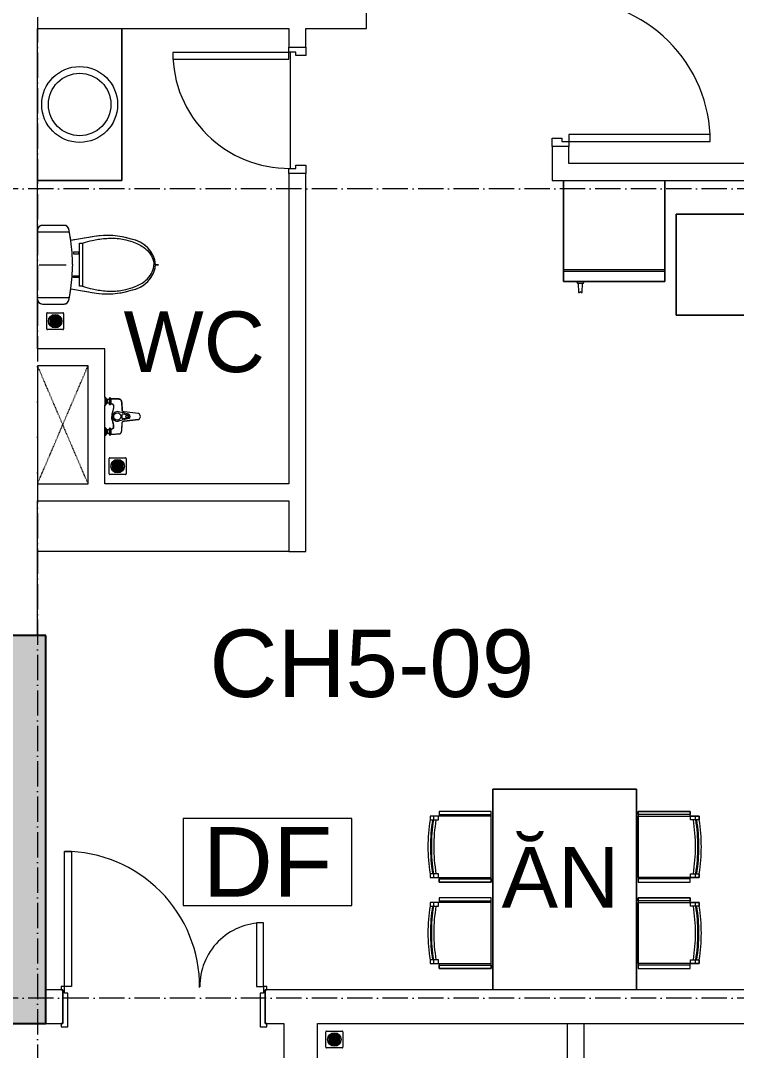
# Model space of a CAD drawing. Header units: millimetres. Extents: x -20144 to 122974, y -38328 to 48263.
# Drawn here: x 32300 to 36544, y 32640 to 38747 of the extents above; entities that cross this region are included whole.
import ezdxf
from ezdxf.enums import TextEntityAlignment as Align

# ---------------------------------------------------------------- set-up
doc = ezdxf.new("R2010")
doc.units = ezdxf.units.MM
doc.linetypes.add('Dash', pattern=[6.35, 3.175, -3.175])
doc.linetypes.add('Grid Line', pattern=[4.2, 3, -0.6, 0, -0.6])
for name, color, linetype, lineweight in [('A-DETL-GENF', 31, 'Continuous', 5), ('A-DETL-GENF-HDLN', 161, 'Dash', 5), ('CHU', 181, 'Continuous', 5), ('CUA', 31, 'Continuous', 9), ('NET-CAT', 3, 'Continuous', 15), ('NET-THAY', 2, 'Continuous', 9), ('THIET BI', 44, 'Continuous', 5), ('THIET-BI', 44, 'Continuous', 5), ('TRUC', 225, 'Continuous', 5), ('X-COT HAM$0$LC.HA', 8, 'Continuous', 9), ('Y-GHI CHU PCCC$0$Z-CT1-GHI CHU TT$0$KI-HIEU', 6, 'Continuous', 13)]:
    doc.layers.add(name, color=color, linetype=linetype, lineweight=lineweight)
doc.styles.add('Arial_4', font='arial_0.ttf', dxfattribs={"height": 360})
doc.styles.add('Arial_5', font='arial_0.ttf', dxfattribs={"height": 400})
doc.styles.add('Y-GHI CHU PCCC$0$Arial', font='arial_0.ttf')

# ---------------------------------------------------------------- blocks, each defined once
blk = doc.blocks.new('ALC1807-ASCENT PLAZA-KET CAU_rvt-1-MẶT BẰNG TẦNG 5 ĐẾN TẦNG 22')
at = {"layer": 'X-COT HAM$0$LC.HA'}
h = blk.add_hatch(color=256, dxfattribs=at)
h.dxf.hatch_style = 1
h.paths.add_polyline_path([(32450.7, 35099.9), (32050.7, 35099.9), (32050.7, 32799.9), (32450.7, 32799.9)])
at = {"ltscale": 1000}
blk.add_lwpolyline([(32450.7, 35099.9), (32050.7, 35099.9), (32050.7, 32799.9), (32450.7, 32799.9)], close=True, dxfattribs=at)
blk = doc.blocks.new('CUA PHONG NGU - Type 1-1365695-MẶT BẰNG TẦNG 5 ĐẾN TẦNG 22')
at = {"layer": 'CUA', "lineweight": 5}
for p, q in [((-348.5, -52.3), (-348.5, 47.7)), ((-348.5, 47.7), (-298.5, 47.7)), ((-298.5, 47.7), (-298.5, -11.3)), ((501.5, 47.7), (551.5, 47.7)), ((501.5, -11.3), (501.5, 47.7)), ((551.5, 47.7), (551.5, -52.3)), ((-318.5, -52.3), (-348.5, -52.3)), ((-318.5, -11.3), (-318.5, -52.3)), ((-298.5, -11.3), (-318.5, -11.3)), ((521.5, -11.3), (501.5, -11.3)), ((521.5, -52.3), (521.5, -11.3)), ((551.5, -52.3), (521.5, -52.3))]:
    blk.add_line(p, q, dxfattribs=at)
at = {"layer": 'CUA'}
for p, q in [((-277.5, -52.3), (-317.5, -52.3)), ((-317.5, -52.3), (-317.5, -890.3)), ((-277.5, -890.3), (-277.5, -52.3)), ((-317.5, -890.3), (-277.5, -890.3))]:
    blk.add_line(p, q, dxfattribs=at)
at = {"layer": 'CUA', "lineweight": 5}
blk.add_arc((-317.5, -52.3), 838, 270, 0.5, dxfattribs=at)
blk = doc.blocks.new('CUA WC - Type 1-1365100-MẶT BẰNG TẦNG 5 ĐẾN TẦNG 22')
at = {"layer": 'CUA', "lineweight": 5}
for p, q in [((-273.5, -52.3), (-273.5, 47.7)), ((-273.5, 47.7), (-223.5, 47.7)), ((-223.5, 47.7), (-223.5, -11.3)), ((426.5, 47.7), (476.5, 47.7)), ((426.5, -11.3), (426.5, 47.7)), ((476.5, 47.7), (476.5, -52.3)), ((-243.5, -52.3), (-273.5, -52.3)), ((-243.5, -11.3), (-243.5, -52.3)), ((-223.5, -11.3), (-243.5, -11.3)), ((446.5, -11.3), (426.5, -11.3)), ((446.5, -52.3), (446.5, -11.3)), ((476.5, -52.3), (446.5, -52.3))]:
    blk.add_line(p, q, dxfattribs=at)
at = {"layer": 'CUA'}
for p, q in [((-202.5, -52.3), (-242.5, -52.3)), ((-242.5, -52.3), (-242.5, -740.3)), ((-202.5, -740.3), (-202.5, -52.3)), ((-242.5, -740.3), (-202.5, -740.3))]:
    blk.add_line(p, q, dxfattribs=at)
at = {"layer": 'CUA', "lineweight": 5}
blk.add_arc((-242.5, -52.3), 688, 270, 0.5, dxfattribs=at)
blk = doc.blocks.new('CUA VAO CAN HO - Type 1-1365942-MẶT BẰNG TẦNG 5 ĐẾN TẦNG 22')
at = {"layer": 'CUA'}
for p, q in [((-487.5, 922.3), (-447.5, 922.3)), ((-487.5, 122.3), (-487.5, 922.3)), ((-447.5, 922.3), (-447.5, 122.3)), ((650.5, 499.3), (650.5, 122.3)), ((690.5, 499.3), (650.5, 499.3)), ((690.5, 122.3), (690.5, 499.3)), ((-447.5, 122.3), (-487.5, 122.3)), ((650.5, 122.3), (690.5, 122.3))]:
    blk.add_line(p, q, dxfattribs=at)
at = {"layer": 'CUA', "lineweight": 5}
for p, q in [((-488.5, 122.3), (-508.5, 122.3)), ((-508.5, 122.3), (-508.5, 102.3)), ((-488.5, 81.3), (-488.5, 122.3)), ((711.5, 122.3), (691.5, 122.3)), ((691.5, 122.3), (691.5, 81.3)), ((711.5, 102.3), (711.5, 122.3)), ((-508.5, 102.3), (-498.5, 102.3)), ((-498.5, 102.3), (-498.5, -97.7)), ((-468.5, 81.3), (-488.5, 81.3)), ((-468.5, -117.7), (-468.5, 81.3)), ((691.5, 81.3), (671.5, 81.3)), ((671.5, 81.3), (671.5, -117.7)), ((701.5, -97.7), (701.5, 102.3)), ((701.5, 102.3), (711.5, 102.3)), ((-498.5, -97.7), (-508.5, -97.7)), ((-508.5, -97.7), (-508.5, -117.7)), ((-508.5, -117.7), (-468.5, -117.7)), ((671.5, -117.7), (711.5, -117.7)), ((711.5, -97.7), (701.5, -97.7)), ((711.5, -117.7), (711.5, -97.7))]:
    blk.add_line(p, q, dxfattribs=at)
for centre, radius, start, end in [((-487.5, 122.3), 800, 359.5, 90), ((690.5, 122.3), 377, 90, 180.5)]:
    blk.add_arc(centre, radius, start, end, dxfattribs=at)
blk = doc.blocks.new('X-TU LANH - X-TU LANH-V9-MẶT BẰNG TẦNG 5 ĐẾN TẦNG 22')
at = {"layer": 'THIET BI'}
for p, q in [((-300, 0), (-300, -600)), ((-300, -600), (-300, 0)), ((300, -600), (300, 0)), ((300, 0), (300, -600)), ((300, -530), (-300, -530)), ((300, -540), (-300, -540)), ((-300, -600), (300, -600)), ((300, -600), (-300, -600)), ((-222.5, -600), (-217.5, -610)), ((-217.5, -610), (-182.5, -610)), ((-212.5, -610), (-210.5, -665)), ((-189.5, -665), (-187.5, -610)), ((-182.5, -610), (-177.5, -600)), ((-210.5, -665), (-205.2, -665)), ((-194.8, -665), (-189.5, -665))]:
    blk.add_line(p, q, dxfattribs=at)
blk.add_arc((-200, -667.2), 5.66, 22.40182, 157.59821, dxfattribs=at)
blk = doc.blocks.new('X-BEP - X-BEP-1384038-MẶT BẰNG TẦNG 5 ĐẾN TẦNG 22')
at = {"layer": 'THIET BI'}
for p, q in [((1443.3, 0), (0, 0)), ((0, 0), (0, -600)), ((0, 0), (1443.3, 0)), ((0, -600), (0, 0)), ((696.4, -71.5), (696.4, -521.5)), ((1496.4, -71.5), (696.4, -71.5)), ((796.4, -121.5), (1096.4, -121.5)), ((1396.4, -121.5), (1246.4, -121.5)), ((1496.4, -521.5), (1496.4, -71.5)), ((2151.4, -117.4), (2700.5, -117.4)), ((2151.4, -475.7), (2151.4, -117.4)), ((2700.5, -117.4), (2700.5, -475.7)), ((746.4, -421.5), (746.4, -171.5)), ((1146.4, -171.5), (1146.4, -421.5)), ((1196.4, -171.5), (1196.4, -421.5)), ((1446.4, -421.5), (1446.4, -171.5)), ((2700.5, -162.4), (2151.4, -162.4)), ((2268.2, -266.8), (2268.2, -243.3)), ((2583.7, -266.8), (2583.7, -243.3)), ((2218.6, -287.3), (2202, -270.7)), ((2317.8, -287.3), (2334.4, -270.7)), ((2534, -287.3), (2517.5, -270.7)), ((2633.3, -287.3), (2649.9, -270.7)), ((2198, -336.9), (2174.6, -336.9)), ((2254.1, -332.9), (2231.6, -332.9)), ((2254.1, -341), (2231.6, -341)), ((2282.4, -332.9), (2304.9, -332.9)), ((2282.4, -341), (2304.9, -341)), ((2338.4, -336.9), (2361.8, -336.9)), ((2513.5, -336.9), (2490.1, -336.9)), ((2569.5, -332.9), (2547, -332.9)), ((2569.5, -341), (2547, -341)), ((2597.8, -332.9), (2620.3, -332.9)), ((2597.8, -341), (2620.3, -341)), ((2653.8, -336.9), (2677.3, -336.9)), ((2218.6, -386.6), (2202, -403.1)), ((2268.2, -407.1), (2268.2, -430.5)), ((2317.8, -386.6), (2334.4, -403.1)), ((2534, -386.6), (2517.5, -403.1)), ((2583.7, -407.1), (2583.7, -430.5)), ((2633.3, -386.6), (2649.9, -403.1)), ((1096.4, -471.5), (796.4, -471.5)), ((1246.4, -471.5), (1396.4, -471.5)), ((2700.5, -475.7), (2151.4, -475.7)), ((696.4, -521.5), (1496.4, -521.5)), ((0, -600), (3013.3, -600)), ((3013.3, -600), (0, -600))]:
    blk.add_line(p, q, dxfattribs=at)
for centre, radius in [((1083.9, -311.5), 25), ((1258.9, -311.5), 25), ((2268.2, -336.9), 90), ((2268.2, -336.9), 85.5), ((2268.2, -336.9), 36.9), ((2583.7, -336.9), 90), ((2583.7, -336.9), 85.5), ((2583.7, -336.9), 36.9), ((2268.2, -336.9), 14.7), ((2268.2, -336.9), 8.24), ((2583.7, -336.9), 14.7), ((2583.7, -336.9), 8.24)]:
    blk.add_circle(centre, radius, dxfattribs=at)
for centre, start, end in [((796.4, -171.5), 90, 180), ((1096.4, -171.5), 360, 90), ((1246.4, -171.5), 90, 180), ((1396.4, -171.5), 0, 90), ((796.4, -421.5), 180, 270), ((1096.4, -421.5), 270, 0), ((1246.4, -421.5), 180, 270), ((1396.4, -421.5), 270, 0)]:
    blk.add_arc(centre, 50, start, end, dxfattribs=at)
blk = doc.blocks.new('X-BAN AN 4 GHE - X-BAN AN 4 GHE-V10-MẶT BẰNG TẦNG 5 ĐẾN TẦNG 22')
at = {"layer": 'THIET BI'}
for p, q in [((187, 372.7), (165.2, 372.7)), ((165.2, 372.7), (165.2, 318.5)), ((165.2, 372.7), (165.2, 10)), ((187, 372.7), (165.2, 372.7)), ((187, 337.9), (187, 372.7)), ((527.9, 372.7), (506.1, 372.7)), ((506.1, 372.7), (506.1, 337.9)), ((527.9, 372.7), (506.1, 372.7)), ((527.9, 318.5), (527.9, 372.7)), ((527.9, 10), (527.9, 372.7)), ((698.6, 372.7), (676.8, 372.7)), ((676.8, 372.7), (676.8, 318.5)), ((676.8, 372.7), (676.8, 10)), ((698.6, 372.7), (676.8, 372.7)), ((698.6, 337.9), (698.6, 372.7)), ((1039.5, 372.7), (1017.7, 372.7)), ((1017.7, 372.7), (1017.7, 337.9)), ((1039.5, 372.7), (1017.7, 372.7)), ((1039.5, 318.5), (1039.5, 372.7)), ((1039.5, 10), (1039.5, 372.7)), ((165.2, 318.5), (136.9, 318.5)), ((136.9, 318.5), (136.9, 10)), ((136.9, 318.5), (155.8, 318.5)), ((136.9, 10), (136.9, 318.5)), ((155.8, 318.5), (155.8, 10)), ((165.2, 350.9), (187, 350.9)), ((165.2, 321.9), (187, 321.9)), ((187, 321.9), (187, 337.9)), ((506.1, 350.9), (527.9, 350.9)), ((506.1, 337.9), (506.1, 321.9)), ((506.1, 321.9), (527.9, 321.9)), ((556.2, 318.5), (527.9, 318.5)), ((537.3, 318.5), (537.3, 10)), ((556.2, 318.5), (537.3, 318.5)), ((556.2, 10), (556.2, 318.5)), ((556.2, 10), (556.2, 318.5)), ((648.5, 318.5), (648.5, 10)), ((676.8, 318.5), (648.5, 318.5)), ((648.5, 318.5), (667.4, 318.5)), ((648.5, 10), (648.5, 318.5)), ((667.4, 318.5), (667.4, 10)), ((676.8, 350.9), (698.6, 350.9)), ((676.8, 321.9), (698.6, 321.9)), ((698.6, 321.9), (698.6, 337.9)), ((1017.7, 350.9), (1039.5, 350.9)), ((1017.7, 337.9), (1017.7, 321.9)), ((1017.7, 321.9), (1039.5, 321.9)), ((1067.8, 318.5), (1039.5, 318.5)), ((1048.9, 318.5), (1048.9, 10)), ((1067.8, 318.5), (1048.9, 318.5)), ((1067.8, 10), (1067.8, 318.5)), ((1067.8, 10), (1067.8, 318.5)), ((1200, 0), (10, 0)), ((10, 0), (1200, 0)), ((136.9, 10), (556.2, 10)), ((155.8, 10), (136.9, 10)), ((165.2, 10), (527.9, 10)), ((537.3, 10), (556.2, 10)), ((648.5, 10), (1067.8, 10)), ((667.4, 10), (648.5, 10)), ((676.8, 10), (1039.5, 10)), ((1048.9, 10), (1067.8, 10)), ((1200, -850), (1200, 0)), ((1200, 0), (1200, -850)), ((10, -850), (1200, -850)), ((1200, -850), (10, -850)), ((556.2, -860), (136.9, -860)), ((136.9, -860), (136.9, -1168.5)), ((155.8, -860), (136.9, -860)), ((136.9, -860), (136.9, -1168.5)), ((155.8, -1168.5), (155.8, -860)), ((165.2, -860), (527.9, -860)), ((165.2, -1222.7), (165.2, -860)), ((527.9, -860), (527.9, -1222.7)), ((537.3, -860), (556.2, -860)), ((537.3, -1168.5), (537.3, -860)), ((556.2, -1168.5), (556.2, -860)), ((556.2, -860), (556.2, -1168.5)), ((1067.8, -860), (648.5, -860)), ((648.5, -860), (648.5, -1168.5)), ((667.4, -860), (648.5, -860)), ((648.5, -860), (648.5, -1168.5)), ((667.4, -1168.5), (667.4, -860)), ((676.8, -860), (1039.5, -860)), ((676.8, -1222.7), (676.8, -860)), ((1039.5, -860), (1039.5, -1222.7)), ((1048.9, -860), (1067.8, -860)), ((1048.9, -1168.5), (1048.9, -860)), ((1067.8, -1168.5), (1067.8, -860)), ((1067.8, -860), (1067.8, -1168.5)), ((136.9, -1168.5), (165.2, -1168.5)), ((136.9, -1168.5), (155.8, -1168.5)), ((165.2, -1168.5), (165.2, -1222.7)), ((165.2, -1171.9), (187, -1171.9)), ((165.2, -1200.9), (187, -1200.9)), ((187, -1171.9), (187, -1187.9)), ((187, -1187.9), (187, -1222.7)), ((506.1, -1171.9), (527.9, -1171.9)), ((506.1, -1187.9), (506.1, -1171.9)), ((506.1, -1222.7), (506.1, -1187.9)), ((506.1, -1200.9), (527.9, -1200.9)), ((527.9, -1222.7), (527.9, -1168.5)), ((527.9, -1168.5), (556.2, -1168.5)), ((556.2, -1168.5), (537.3, -1168.5)), ((648.5, -1168.5), (676.8, -1168.5)), ((648.5, -1168.5), (667.4, -1168.5)), ((676.8, -1168.5), (676.8, -1222.7)), ((676.8, -1171.9), (698.6, -1171.9)), ((676.8, -1200.9), (698.6, -1200.9)), ((698.6, -1171.9), (698.6, -1187.9)), ((698.6, -1187.9), (698.6, -1222.7)), ((1017.7, -1171.9), (1039.5, -1171.9)), ((1017.7, -1187.9), (1017.7, -1171.9)), ((1017.7, -1222.7), (1017.7, -1187.9)), ((1017.7, -1200.9), (1039.5, -1200.9)), ((1039.5, -1222.7), (1039.5, -1168.5)), ((1039.5, -1168.5), (1067.8, -1168.5)), ((1067.8, -1168.5), (1048.9, -1168.5)), ((165.2, -1222.7), (187, -1222.7)), ((187, -1222.7), (165.2, -1222.7)), ((506.1, -1222.7), (527.9, -1222.7)), ((527.9, -1222.7), (506.1, -1222.7)), ((676.8, -1222.7), (698.6, -1222.7)), ((698.6, -1222.7), (676.8, -1222.7)), ((1017.7, -1222.7), (1039.5, -1222.7)), ((1039.5, -1222.7), (1017.7, -1222.7))]:
    blk.add_line(p, q, dxfattribs=at)
for centre, radius, start, end in [((346.5, -628.1), 1013.4, 80.94073, 99.05927), ((346.5, -628.1), 1013.4, 80.94073, 99.05927), ((346.5, -628.1), 998.9, 80.80804, 99.19196), ((858.1, -628.1), 1013.4, 80.94073, 99.05927), ((858.1, -628.1), 1013.4, 80.94073, 99.05927), ((858.1, -628.1), 998.9, 80.80804, 99.19196), ((346.5, -648.2), 1013.4, 80.94073, 99.05927), ((346.5, -648.2), 998.9, 80.80804, 99.19196), ((858.1, -648.2), 1013.4, 80.94073, 99.05927), ((858.1, -648.2), 998.9, 80.80804, 99.19196), ((346.5, -201.8), 998.9, 260.80804, 279.19196), ((346.5, -201.8), 1013.4, 260.94073, 279.05927), ((346.5, -221.9), 998.9, 260.80804, 279.19196), ((858.1, -201.8), 998.9, 260.80804, 279.19196), ((858.1, -201.8), 1013.4, 260.94073, 279.05927), ((858.1, -221.9), 998.9, 260.80804, 279.19196), ((346.5, -221.9), 1013.4, 260.94073, 279.05927), ((346.5, -221.9), 1013.4, 260.94073, 279.05927), ((858.1, -221.9), 1013.4, 260.94073, 279.05927), ((858.1, -221.9), 1013.4, 260.94073, 279.05927)]:
    blk.add_arc(centre, radius, start, end, dxfattribs=at)
blk = doc.blocks.new('X-XI1 - X-XI-V12-MẶT BẰNG TẦNG 5 ĐẾN TẦNG 22')
at = {"layer": 'THIET-BI'}
for p, q in [((-230.6, -16.8), (-233.2, -33.2)), ((-233.2, -29), (-233.2, -157.9)), ((-233.2, -29), (-233.2, -157.9)), ((-233.2, -33.2), (-233.2, -45)), ((-233.2, -45), (-233.2, -157.9)), ((-227.9, -12.2), (-230.6, -16.8)), ((-222, -6.1), (-227.9, -12.2)), ((-212.4, -1.2), (-222, -6.1)), ((-205.2, -0.1), (-212.4, -1.2)), ((-194.6, -0.1), (-194.6, -185.7)), ((0, -9.4), (0, -169.7)), ((194.6, -0.1), (194.6, -186.1)), ((215, -2.1), (205, -0.1)), ((219.3, -4.2), (215, -2.1)), ((224.8, -8.5), (219.3, -4.2)), ((227.7, -12), (224.8, -8.5)), ((231.6, -19.3), (227.7, -12)), ((233.2, -29), (231.6, -19.3)), ((233.2, -157.9), (233.2, -29)), ((233.2, -157.9), (233.2, -29)), ((233.2, -157.9), (233.2, -29)), ((-233.2, -157.9), (-232.9, -162.1)), ((-232.9, -162.1), (-231, -169.1)), ((-231, -169.1), (-228, -174.5)), ((-228, -174.5), (-224.2, -178.9)), ((-224.2, -178.9), (-216.9, -183.9)), ((212.9, -185.5), (220.8, -181.7)), ((220.8, -181.7), (226.5, -176.5)), ((226.5, -176.5), (231.9, -166.7)), ((231.9, -166.7), (233.2, -157.9)), ((-216.9, -183.9), (-209.4, -186.4)), ((-209.4, -186.4), (-202.4, -187.7)), ((-202.4, -187.7), (-192, -189.7)), ((-192, -189.7), (-184.2, -191.1)), ((-184.2, -191.1), (-168, -193.8)), ((-168, -193.8), (-149.9, -196.6)), ((-143.8, -197.5), (-166.7, -335.2)), ((-143.8, -197.5), (-166.7, -335.2)), ((-147.8, -221.1), (-155.3, -266.3)), ((-149.9, -196.6), (-143.8, -197.5)), ((-143.8, -197.5), (-147.8, -221.1)), ((-76.6, -213.5), (-66.1, -213.5)), ((-76.6, -245), (-76.6, -213.5)), ((-66.1, -213.5), (-66.1, -245)), ((64, -213.5), (64, -245)), ((74.4, -213.5), (64, -213.5)), ((74.4, -245), (74.4, -213.5)), ((143.8, -197.5), (212.9, -185.5)), ((166.7, -335.2), (143.8, -197.5)), ((166.7, -335.2), (143.8, -197.5)), ((146.9, -216.1), (143.8, -197.5)), ((151.8, -245.3), (146.9, -216.1)), ((-161.5, -303.8), (-164.6, -322)), ((-157.7, -280.9), (-161.5, -303.8)), ((-155.3, -266.3), (-157.7, -280.9)), ((-127.7, -249.9), (127.7, -249.9)), ((-127.7, -267.8), (-127.7, -249.9)), ((-8.6, -267.8), (-127.7, -267.8)), ((-66.1, -245), (-76.6, -245)), ((127.7, -267.8), (-8.6, -267.8)), ((64, -245), (74.4, -245)), ((127.7, -249.9), (127.7, -267.8)), ((157.2, -277.8), (151.8, -245.3)), ((161.7, -304.9), (157.2, -277.8)), ((166.7, -335.2), (161.7, -304.9)), ((-171, -365.1), (-172.5, -383)), ((-168.9, -349), (-171, -365.1)), ((-164.6, -322), (-168.9, -349)), ((171.6, -371), (166.7, -335.2)), ((-172.5, -383), (-173.5, -402.2)), ((-173.5, -402.2), (-173.1, -436.1)), ((173.2, -395.8), (171.6, -371)), ((172.5, -446.5), (173.5, -426.5)), ((173.5, -426.5), (173.2, -395.8)), ((-173.1, -436.1), (-172.5, -446.5)), ((-172.5, -446.5), (-169.6, -474.8)), ((-169.6, -474.8), (-166.5, -495.3)), ((165.2, -502.3), (172.5, -446.5)), ((-166.5, -495.3), (-161.1, -520.9)), ((-161.1, -520.9), (-151.4, -555.9)), ((151.4, -555.9), (155.1, -543.7)), ((155.1, -543.7), (161.7, -518.5)), ((161.7, -518.5), (165.2, -502.3)), ((-151.4, -555.9), (-143.5, -587)), ((-143.5, -587), (-131.8, -612.8)), ((131.6, -613.2), (145.5, -581)), ((145.5, -581), (151.4, -555.9)), ((-131.8, -612.8), (-121.7, -628.9)), ((-121.7, -628.9), (-100.2, -653.8)), ((-100.2, -653.8), (-87.5, -664.8)), ((-87.5, -664.8), (-69.9, -676.9)), ((60.8, -681.9), (86, -665.9)), ((86, -665.9), (100.2, -653.8)), ((100.2, -653.8), (114.1, -638.9)), ((114.1, -638.9), (131.6, -613.2)), ((-69.9, -676.9), (-49.6, -687.2)), ((-49.6, -687.2), (-19.9, -696.9)), ((-19.9, -696.9), (0, -700.2)), ((0, -700.2), (34.6, -692.9)), ((0, -700.2), (0, -702.7)), ((0, -712.5), (0, -700.2)), ((0, -700.3), (0, -710.2)), ((0, -702.7), (0, -715.9)), ((0, -710.2), (0, -716.9)), ((0, -717.2), (0, -712.5)), ((0, -716.9), (0, -717.2)), ((34.6, -692.9), (60.8, -681.9))]:
    blk.add_line(p, q, dxfattribs=at)
for centre, radius, start, end in [((-204.3, -29), 29, 92.06611, 180), ((-204.3, -29), 29, 90.72109, 180), ((204.3, -29), 29, 0, 89.27891), ((204.3, -29), 29, 360, 87.93389), ((-204.3, -157.9), 29, 180, 259.85987), ((-204.3, -157.9), 29, 180, 259.85987), ((204.3, -157.9), 29, 280.14013, 360), ((204.3, -157.9), 29, 280.14013, 0), ((18.1, 960), 1168.8, 258.77622, 262.03475), ((18.1, 960), 1168.8, 258.77622, 262.03475), ((18.1, 960), 1168.8, 262.14467, 269.16333), ((-16, 957.7), 1166.4, 270.83748, 277.76826), ((-18.1, 960), 1168.8, 277.96525, 281.22378), ((-18.1, 960), 1168.8, 277.96525, 281.22378), ((287.1, -414.4), 460.7, 170.09406, 197.88556), ((287.1, -414.4), 460.7, 170.09406, 197.88556), ((-287.1, -414.4), 460.7, 342.11444, 9.90594), ((-287.1, -414.4), 460.7, 342.11444, 9.90594), ((18.2, -529.6), 171.6, 188.82666, 263.90979), ((18.2, -529.6), 171.6, 188.82666, 263.90979), ((-18.2, -529.6), 171.6, 276.09021, 351.17334), ((-18.2, -529.6), 171.6, 276.09021, 351.17334)]:
    blk.add_arc(centre, radius, start, end, dxfattribs=at)
for points in [[(-127.7, -267.8), (-143.4, -315.6), (-152.2, -364.8), (-160.3, -442.2), (-151, -516.8), (-129.6, -585.3), (-93.5, -652), (-37.5, -689.3), (-2.9, -689.4), (0, -689.4)], [(127.7, -267.8), (143.4, -315.6), (152.2, -364.8), (160.3, -442.2), (151, -516.8), (129.6, -585.3), (93.5, -652), (37.5, -689.3), (2.9, -689.4), (0, -689.4)]]:
    blk.add_open_spline(points, degree=3, knots=[12.724379, 12.724379, 12.724379, 12.724379, 75.096459, 151.912755, 228.70098, 282.501534, 351.034079, 439.49288, 447.51098, 447.51098, 447.51098, 447.51098], dxfattribs=at)
blk = doc.blocks.new('X-SEN - X-SEN-1305592-MẶT BẰNG TẦNG 5 ĐẾN TẦNG 22')
at = {"layer": 'THIET-BI'}
for p, q in [((-67.5, 0), (-112.5, 0)), ((-112.5, 0), (-112.5, -3.8)), ((-112.5, 0), (-67.5, 0)), ((-112.5, -3.8), (-112.5, 0)), ((-67.5, -3.8), (-67.5, 0)), ((-67.5, 0), (-67.5, -3.8)), ((112.5, 0), (67.5, 0)), ((67.5, 0), (67.5, -3.8)), ((67.5, 0), (67.5, -3.8)), ((112.5, 0), (67.5, 0)), ((112.5, -3.8), (112.5, 0)), ((112.5, -3.8), (112.5, 0)), ((-112.5, -3.8), (-99.9, -12.6)), ((-67.5, -3.8), (-112.5, -3.8)), ((-112.5, -3.8), (-99.9, -12.6)), ((-99.9, -25.3), (-107.2, -25.3)), ((-72.8, -25.3), (-107.2, -25.3)), ((-107.2, -34.3), (-105.1, -34.3)), ((-107.2, -34.3), (-72.8, -34.3)), ((-105.1, -34.3), (-105.1, -37.2)), ((-105.1, -34.3), (-105.1, -37.2)), ((-74.9, -34.3), (-105.1, -34.3)), ((-105.1, -37.2), (-74.9, -37.2)), ((-99.9, -12.6), (-99.9, -25.3)), ((-99.9, -12.6), (-80.1, -12.6)), ((-80.1, -12.6), (-99.9, -12.6)), ((-99.9, -12.6), (-99.9, -25.3)), ((-80.1, -12.6), (-67.5, -3.8)), ((-80.1, -12.6), (-67.5, -3.8)), ((-80.1, -25.3), (-80.1, -12.6)), ((-80.1, -25.3), (-80.1, -12.6)), ((-72.8, -25.3), (-80.1, -25.3)), ((-74.9, -37.2), (-74.9, -34.3)), ((-74.9, -34.3), (-72.8, -34.3)), ((-74.9, -37.2), (-74.9, -34.3)), ((67.5, -3.8), (80.1, -12.6)), ((112.5, -3.8), (67.5, -3.8)), ((67.5, -3.8), (80.1, -12.6)), ((80.1, -25.3), (72.8, -25.3)), ((107.2, -25.3), (72.8, -25.3)), ((72.8, -34.3), (74.9, -34.3)), ((72.8, -34.3), (107.2, -34.3)), ((74.9, -34.3), (74.9, -37.2)), ((74.9, -34.3), (74.9, -37.2)), ((105.1, -34.3), (74.9, -34.3)), ((74.9, -37.2), (105.1, -37.2)), ((80.1, -12.6), (80.1, -25.3)), ((99.9, -12.6), (80.1, -12.6)), ((80.1, -12.6), (99.9, -12.6)), ((99.9, -12.6), (80.1, -12.6)), ((80.1, -12.6), (80.1, -25.3)), ((99.9, -12.6), (112.5, -3.8)), ((99.9, -12.6), (112.5, -3.8)), ((99.9, -25.3), (99.9, -12.6)), ((99.9, -25.3), (99.9, -12.6)), ((107.2, -25.3), (99.9, -25.3)), ((105.1, -37.2), (105.1, -34.3)), ((105.1, -34.3), (107.2, -34.3)), ((105.1, -37.2), (105.1, -34.3)), ((-12.9, -141.7), (-27.6, -80.8)), ((-27.3, -113.1), (-17.5, -199.2)), ((-17.5, -199.2), (-27.3, -113.1)), ((-7.7, -139.6), (-13.8, -105.5)), ((7.7, -139.6), (13.8, -105.5)), ((12.9, -141.7), (27.6, -80.8)), ((17.5, -199.2), (27.3, -113.1)), ((17.5, -199.2), (27.3, -113.1))]:
    blk.add_line(p, q, dxfattribs=at)
for centre, radius in [((0, -73.2), 21.5), ((0, -130.1), 7.2)]:
    blk.add_circle(centre, radius, dxfattribs=at)
for centre, radius, start, end in [((-102.9, -29.8), 6.9, 148.02464, 211.97536), ((-102.9, -29.8), 6.9, 148.02464, 211.97536), ((-107.2, -27.1), 1.8, 90, 148.02464), ((-107.2, -27.1), 1.8, 90, 148.02464), ((-107.2, -32.5), 1.8, 211.97536, 270), ((-107.2, -32.5), 1.8, 211.97536, 270), ((-112.5, -29.8), 6.9, 319.28447, 40.71553), ((-94.4, -29.8), 6.9, 139.28447, 220.71553), ((-85.4, -29.8), 6.9, 319.28447, 40.71553), ((-67.5, -29.8), 6.9, 139.28447, 220.71553), ((-72.8, -27.1), 1.8, 31.97536, 90), ((-72.8, -27.1), 1.8, 31.97536, 90), ((-72.8, -32.5), 1.8, 270, 328.02464), ((-72.8, -32.5), 1.8, 270, 328.02464), ((-77.1, -29.8), 6.9, 328.02464, 31.97536), ((-77.1, -29.8), 6.9, 328.02464, 31.97536), ((-0.4, -73.2), 28.3, 89.25175, 195.66926), ((0.4, -73.2), 28.3, 344.33074, 90.74825), ((77.1, -29.8), 6.9, 148.02464, 211.97536), ((77.1, -29.8), 6.9, 148.02464, 211.97536), ((72.8, -27.1), 1.8, 90, 148.02464), ((72.8, -27.1), 1.8, 90, 148.02464), ((72.8, -32.5), 1.8, 211.97536, 270), ((72.8, -32.5), 1.8, 211.97536, 270), ((67.5, -29.8), 6.9, 319.28447, 40.71553), ((85.6, -29.8), 6.9, 139.28447, 220.71553), ((94.6, -29.8), 6.9, 319.28447, 40.71553), ((112.5, -29.8), 6.9, 139.28447, 220.71553), ((107.2, -27.1), 1.8, 31.97536, 90), ((107.2, -27.1), 1.8, 31.97536, 90), ((107.2, -32.5), 1.8, 270, 328.02464), ((107.2, -32.5), 1.8, 270, 328.02464), ((102.9, -29.8), 6.9, 328.02464, 31.97536), ((102.9, -29.8), 6.9, 328.02464, 31.97536), ((-9.4, -104.7), 4.5, 74.07034, 190.15556), ((-0.4, -73.2), 28.3, 254.07034, 270.74825), ((0.4, -73.2), 28.3, 269.25175, 285.92966), ((9.4, -104.7), 4.5, 349.84444, 105.92966), ((0, -134.7), 14.7, 208.41441, 331.58559), ((0, -136.6), 8.24, 201.12938, 338.87062), ((0, -191), 19.3, 205.0481, 334.9519), ((0, -191), 19.3, 205.0481, 334.9519)]:
    blk.add_arc(centre, radius, start, end, dxfattribs=at)
for points, knots in [([(-105.1, -37.2), (-105.1, -39.1), (-104.9, -42.9), (-104.7, -48.5), (-104.5, -54.2), (-104.2, -61.7), (-103.9, -68.4), (-103.8, -73.6), (-103.7, -75.5), (-103.7, -76.7), (-103.6, -77.6), (-103.6, -78.6), (-103.6, -79.8), (-103.6, -81), (-103.5, -81.8), (-103.5, -82.3), (-103.5, -82.6), (-103.4, -83), (-103.4, -83.5), (-103.3, -84.3), (-103.2, -85.5), (-103.1, -86.6), (-102.8, -87.6), (-102.6, -88.2), (-102.3, -88.9), (-101.9, -89.7), (-101.3, -90.8), (-100.6, -91.7), (-100, -92.5), (-99, -93.6), (-97.8, -94.7), (-96.2, -95.8), (-95, -96.6), (-93.7, -97.2), (-92.4, -97.7), (-91.2, -98.1), (-90.3, -98.4), (-89.6, -98.5), (-88.9, -98.7), (-88, -98.8), (-86.8, -99), (-85.6, -99.1), (-84.7, -99.1), (-84, -99.2), (-83.3, -99.3), (-82.3, -99.4), (-81.2, -99.5), (-79.7, -99.6), (-77.9, -99.8), (-75.5, -100), (-72.8, -100.2), (-70, -100.5), (-66.3, -100.8), (-61.6, -101.2), (-56, -101.5), (-51.7, -101.8), (-48.8, -101.9), (-47.3, -101.9), (-46.1, -101.9), (-45.1, -102), (-44.4, -102), (-43.6, -102), (-42.6, -102), (-41.4, -102), (-40.1, -102), (-39.3, -102.1), (-38.8, -102.1), (-38.5, -102.2), (-38.1, -102.2), (-37.6, -102.3), (-36.8, -102.4), (-35.6, -102.6), (-34.3, -103), (-33.2, -103.5), (-32.5, -104), (-31.7, -104.6), (-30.5, -105.7), (-29, -107.6), (-27.9, -110.1), (-27.4, -112), (-27.3, -113.1)], [0, 0, 0, 0, 0.041667, 0.083333, 0.125, 0.166667, 0.25, 0.270833, 0.28125, 0.291667, 0.296875, 0.302083, 0.3125, 0.322917, 0.328125, 0.330729, 0.333333, 0.335938, 0.338542, 0.34375, 0.354167, 0.364583, 0.369792, 0.375, 0.380208, 0.385417, 0.395833, 0.40625, 0.411458, 0.416667, 0.4375, 0.447917, 0.458333, 0.46875, 0.479167, 0.489583, 0.494792, 0.5, 0.505208, 0.510417, 0.520833, 0.53125, 0.536458, 0.541667, 0.546875, 0.552083, 0.5625, 0.572917, 0.583333, 0.604167, 0.625, 0.645833, 0.666667, 0.708333, 0.75, 0.791667, 0.802083, 0.8125, 0.822917, 0.828125, 0.833333, 0.838542, 0.84375, 0.854167, 0.864583, 0.869792, 0.872396, 0.875, 0.877604, 0.880208, 0.885417, 0.895833, 0.90625, 0.916667, 0.921875, 0.927083, 0.9375, 0.958333, 0.979167, 1, 1, 1, 1]), ([(-105.1, -37.2), (-104.5, -52.3), (-103.9, -68.7), (-103.3, -87.5), (-99.6, -93.9), (-92.4, -98.5), (-72.6, -100.1), (-54, -102.2), (-33.9, -102), (-28.7, -107.4), (-27.8, -111), (-27.3, -113.1)], [0, 0, 0, 0, 45.441328, 49.333631, 56.110562, 66.562664, 73.682324, 114.966912, 125.570438, 129.900151, 136.284558, 136.284558, 136.284558, 136.284558]), ([(0, -41), (-2, -40.9), (-5.6, -40.9), (-10.3, -41.2), (-14.4, -41.6), (-18, -42.2), (-21.2, -42.9), (-24.2, -43.7), (-27.1, -44.6), (-30, -45.4), (-32.9, -46.3), (-35.8, -47.2), (-38.8, -47.9), (-41.8, -48.6), (-45.1, -49.2), (-48.4, -49.8), (-51.8, -50.2), (-54.8, -50.5), (-56.9, -50.7), (-58.1, -50.8), (-59, -50.9), (-59.9, -51), (-60.8, -51), (-61.7, -51), (-62.4, -51), (-63, -51), (-63.6, -51), (-64.4, -50.9), (-65.1, -50.8), (-65.7, -50.7), (-66.1, -50.6), (-66.5, -50.5), (-67.1, -50.4), (-68.1, -50.1), (-69.1, -49.6), (-70.1, -49), (-71.1, -48.3), (-72, -47.4), (-72.8, -46.6), (-73.3, -45.8), (-73.8, -45.1), (-74.1, -44.3), (-74.4, -43.5), (-74.6, -42.6), (-74.7, -41.9), (-74.8, -41.3), (-74.8, -40.9), (-74.9, -40.4), (-74.9, -39.8), (-74.9, -38.8), (-74.9, -37.9), (-74.9, -37.2)], [0, 0, 0, 0, 0.041667, 0.083333, 0.125, 0.166667, 0.208333, 0.25, 0.291667, 0.333333, 0.375, 0.416667, 0.458333, 0.5, 0.541667, 0.583333, 0.625, 0.666667, 0.6875, 0.697917, 0.708333, 0.71875, 0.729167, 0.739583, 0.75, 0.755208, 0.760417, 0.770833, 0.78125, 0.786458, 0.791667, 0.796875, 0.802083, 0.8125, 0.833333, 0.84375, 0.854167, 0.875, 0.885417, 0.895833, 0.90625, 0.916667, 0.927083, 0.9375, 0.947917, 0.953125, 0.958333, 0.963542, 0.96875, 0.979167, 1, 1, 1, 1]), ([(-74.9, -37.2), (-74.9, -39.9), (-75, -44.9), (-67.9, -51.6), (-55.3, -50.7), (-39.4, -48.7), (-24.4, -43.4), (-11.8, -40.7), (0, -41)], [0, 0, 0, 0, 8.475038, 15.961674, 29.255673, 47.963091, 70.422589, 93.837243, 93.837243, 93.837243, 93.837243]), ([(74.9, -37.2), (74.9, -37.9), (74.9, -38.8), (74.9, -39.8), (74.9, -40.4), (74.8, -40.9), (74.8, -41.3), (74.7, -41.9), (74.6, -42.6), (74.4, -43.3), (74.3, -43.9), (74.1, -44.4), (73.8, -45.1), (73.3, -45.8), (72.8, -46.6), (72, -47.4), (71.1, -48.3), (70.1, -49), (69.1, -49.6), (68.1, -50.1), (67.1, -50.4), (66.5, -50.5), (66.1, -50.6), (65.7, -50.7), (65.1, -50.8), (64.4, -50.9), (63.5, -51), (62.7, -51), (62.1, -51), (61.5, -51), (60.8, -51), (59.9, -51), (59, -50.9), (58.1, -50.8), (56.9, -50.7), (54.8, -50.5), (51.8, -50.2), (47.2, -49.6), (41.8, -48.7), (36.8, -47.4), (32.9, -46.3), (30, -45.4), (27.1, -44.6), (24.2, -43.7), (21.2, -42.9), (18, -42.2), (14.4, -41.6), (10.3, -41.2), (5.6, -40.9), (2, -40.9), (0, -41)], [0, 0, 0, 0, 0.020833, 0.03125, 0.036458, 0.041667, 0.046875, 0.052083, 0.0625, 0.072917, 0.078125, 0.083333, 0.09375, 0.104167, 0.114583, 0.125, 0.145833, 0.15625, 0.166667, 0.1875, 0.197917, 0.203125, 0.208333, 0.213542, 0.21875, 0.229167, 0.239583, 0.25, 0.255208, 0.260417, 0.270833, 0.28125, 0.291667, 0.302083, 0.3125, 0.333333, 0.375, 0.416667, 0.5, 0.583333, 0.625, 0.666667, 0.708333, 0.75, 0.791667, 0.833333, 0.875, 0.916667, 0.958333, 1, 1, 1, 1]), ([(74.9, -37.2), (74.9, -39.9), (75, -44.9), (67.9, -51.6), (55.3, -50.7), (39.4, -48.7), (24.4, -43.4), (11.8, -40.7), (0, -41)], [0, 0, 0, 0, 8.475038, 15.961674, 29.255673, 47.963091, 70.422589, 93.837243, 93.837243, 93.837243, 93.837243]), ([(27.3, -113.1), (27.4, -112), (27.9, -110.1), (29, -107.6), (30.5, -105.7), (31.7, -104.6), (32.5, -104), (33.2, -103.5), (34.3, -103), (35.6, -102.6), (36.8, -102.4), (37.6, -102.3), (38.1, -102.2), (38.5, -102.2), (38.8, -102.1), (39.3, -102.1), (40.1, -102), (41.4, -102), (42.6, -102), (43.6, -102), (44.4, -102), (45.1, -102), (46.1, -101.9), (47.3, -101.9), (48.8, -101.9), (51.7, -101.8), (57.9, -101.4), (65.3, -100.9), (72.8, -100.2), (76.9, -99.8), (79.7, -99.6), (81.2, -99.5), (82.3, -99.4), (83.3, -99.3), (84, -99.2), (84.7, -99.1), (85.6, -99.1), (86.8, -99), (88, -98.8), (88.9, -98.7), (89.6, -98.5), (90.3, -98.4), (91.2, -98.1), (92.4, -97.7), (93.7, -97.2), (95, -96.6), (96.2, -95.8), (97.8, -94.7), (99.2, -93.4), (100.4, -91.9), (101.3, -90.8), (101.9, -89.7), (102.3, -88.9), (102.6, -88.2), (102.8, -87.6), (103.1, -86.6), (103.2, -85.5), (103.3, -84.3), (103.4, -83.5), (103.4, -83), (103.5, -82.6), (103.5, -82.3), (103.5, -81.8), (103.6, -81), (103.6, -79.8), (103.6, -78.6), (103.6, -77.6), (103.7, -76.7), (103.7, -75.5), (103.8, -73.6), (103.9, -70.3), (104.1, -65.5), (104.5, -54.2), (104.8, -44.8), (105.1, -37.2)], [0, 0, 0, 0, 0.020833, 0.041667, 0.0625, 0.072917, 0.078125, 0.083333, 0.09375, 0.104167, 0.114583, 0.119792, 0.122396, 0.125, 0.127604, 0.130208, 0.135417, 0.145833, 0.15625, 0.161458, 0.166667, 0.171875, 0.177083, 0.1875, 0.197917, 0.208333, 0.25, 0.333333, 0.375, 0.416667, 0.427083, 0.4375, 0.447917, 0.453125, 0.458333, 0.463542, 0.46875, 0.479167, 0.489583, 0.494792, 0.5, 0.505208, 0.510417, 0.520833, 0.53125, 0.541667, 0.552083, 0.5625, 0.583333, 0.59375, 0.604167, 0.614583, 0.619792, 0.625, 0.630208, 0.635417, 0.645833, 0.65625, 0.661458, 0.664062, 0.666667, 0.669271, 0.671875, 0.677083, 0.6875, 0.697917, 0.703125, 0.708333, 0.71875, 0.729167, 0.75, 0.791667, 0.833333, 1, 1, 1, 1]), ([(105.1, -37.2), (104.5, -52.3), (103.9, -68.7), (103.3, -87.5), (99.6, -93.9), (92.4, -98.5), (72.6, -100.1), (54, -102.2), (33.9, -102), (28.7, -107.4), (27.8, -111), (27.3, -113.1)], [0, 0, 0, 0, 45.441328, 49.333631, 56.110562, 66.562664, 73.682324, 114.966912, 125.570438, 129.900151, 136.284558, 136.284558, 136.284558, 136.284558])]:
    blk.add_open_spline(points, degree=3, knots=knots, dxfattribs=at)
blk = doc.blocks.new('X-LA - X-LA-1883700-MẶT BẰNG TẦNG 5 ĐẾN TẦNG 22')
at = {"layer": 'THIET-BI'}
for p, q in [((-450, -0.1), (-450, -500)), ((-450, -500), (-450, -0.1)), ((-450, -500), (450, -500)), ((450, -500), (-450, -500))]:
    blk.add_line(p, q, dxfattribs=at)
for radius in [225, 185]:
    blk.add_circle((0, -250), radius, dxfattribs=at)
blk = doc.blocks.new('X-PHEU - X-PHEU-1231512-MẶT BẰNG TẦNG 5 ĐẾN TẦNG 22')
at = {"layer": 'THIET-BI'}
for p, q in [((29, 125), (121, 125)), ((25, 29), (25, 121)), ((42.5, 90.5), (42.5, 59.5)), ((47.5, 51.8), (47.5, 98.2)), ((52.5, 103.1), (52.5, 46.9)), ((57.5, 43.5), (57.5, 106.5)), ((62.5, 108.8), (62.5, 41.2)), ((67.5, 39.8), (67.5, 110.2)), ((72.5, 110.9), (72.5, 78.1)), ((72.5, 71.9), (72.5, 39.1)), ((77.5, 78.1), (77.5, 110.9)), ((77.5, 39.1), (77.5, 71.9)), ((82.5, 110.2), (82.5, 39.8)), ((87.5, 41.2), (87.5, 108.8)), ((92.5, 106.5), (92.5, 43.5)), ((97.5, 46.9), (97.5, 103.1)), ((102.5, 98.2), (102.5, 51.8)), ((107.5, 59.5), (107.5, 90.5)), ((125, 121), (125, 29)), ((121, 25), (29, 25))]:
    blk.add_line(p, q, dxfattribs=at)
blk.add_circle((75, 75), 40, dxfattribs=at)
for centre, radius, start, end in [((29, 121), 4, 90, 180), ((121, 121), 4, 0, 90), ((75, 75), 36, 139.80824, 154.52563), ((75, 75), 36, 119.0853, 128.68219), ((75, 75), 36, 102.0247, 110.31751), ((75, 75), 4, 128.68219, 231.31781), ((75, 75), 36, 90, 93.98208), ((75, 75), 36, 86.01792, 90), ((75, 75), 4, 308.68219, 51.31781), ((75, 75), 36, 69.68249, 77.9753), ((75, 75), 36, 51.31781, 60.9147), ((75, 75), 36, 25.47437, 40.19176), ((29, 29), 4, 180, 270), ((75, 75), 36, 205.47437, 220.19176), ((75, 75), 36, 231.31781, 240.9147), ((75, 75), 36, 249.68249, 257.9753), ((75, 75), 36, 266.01792, 270), ((75, 75), 36, 270, 273.98208), ((75, 75), 36, 282.0247, 290.31751), ((75, 75), 36, 299.0853, 308.68219), ((75, 75), 36, 319.80824, 334.52563), ((121, 29), 4, 270, 360)]:
    blk.add_arc(centre, radius, start, end, dxfattribs=at)
blk = doc.blocks.new('Family2 - Family1-1830959-MẶT BẰNG TẦNG 5 ĐẾN TẦNG 22')
at = {"layer": 'A-DETL-GENF'}
for p, q in [((700, 300), (0, 300)), ((0, 300), (0, 0)), ((700, 0), (700, 300)), ((0, 0), (700, 0))]:
    blk.add_line(p, q, dxfattribs=at)
at = {"layer": 'A-DETL-GENF-HDLN'}
for p, q in [((0, 300), (700, 0.8)), ((0, 0), (700, 299.2))]:
    blk.add_line(p, q, dxfattribs=at)
blk = doc.blocks.new('Y-GHI CHU PCCC$0$A$C67775D76')
at = {"color": 8, "ltscale": 30}
blk.add_lwpolyline([(-266.7, -137.5), (266.7, -137.5), (266.7, 137.5), (-266.7, 137.5)], close=True, dxfattribs=at)
at = {"color": 8, "style": 'Y-GHI CHU PCCC$0$Arial'}
blk.add_text('DF', height=220, dxfattribs=at).set_placement((0, 0), align=Align.MIDDLE_CENTER)

msp = doc.modelspace()

# ---------------------------------------------------------------- linework, layer by layer
at = {"layer": 'NET-CAT'}
for p, q in [((34350.5, 38699.9), (34350.5, 38999.9)), ((32400.5, 38699.9), (33890.5, 38699.9)), ((32400.5, 36799.9), (32400.5, 38699.9)), ((33890.5, 38699.9), (33890.5, 38589.9)), ((33990.5, 38699.9), (34350.5, 38699.9)), ((33990.5, 38589.9), (33990.5, 38699.9)), ((33890.5, 38589.9), (33990.5, 38589.9)), ((35550.5, 37999.9), (35450.5, 37999.9)), ((35450.5, 37999.9), (35450.5, 37799.9)), ((35550.5, 37899.9), (35550.5, 37999.9)), ((36650.5, 37899.9), (35550.5, 37899.9)), ((33890.5, 37839.9), (33890.5, 35999.9)), ((33990.5, 37839.9), (33890.5, 37839.9)), ((33990.5, 35599.9), (33990.5, 37839.9)), ((35450.5, 37799.9), (38130.5, 37799.9)), ((32800.5, 36799.9), (32400.5, 36799.9)), ((32800.5, 36512.4), (32800.5, 36799.9)), ((32800.5, 36333.9), (32800.5, 36467.4)), ((32800.5, 35999.9), (32800.5, 36287.4)), ((33890.5, 35999.9), (32800.5, 35999.9)), ((32400.5, 35899.9), (33890.5, 35899.9)), ((32400.5, 35099.9), (32400.5, 35899.9)), ((33890.5, 35899.9), (33890.5, 35599.9)), ((33890.5, 35599.9), (33990.5, 35599.9)), ((32550.3, 33000), (32450.7, 33000)), ((32550.3, 32800), (32550.3, 33000)), ((33750.3, 33000), (33750.3, 32800)), ((39200.5, 32999.9), (33750.3, 33000)), ((32450.7, 32800), (32550.3, 32800)), ((33750.3, 32800), (33860.5, 32799.9)), ((33860.5, 32799.9), (33860.5, 31309.9)), ((34060.5, 32505.7), (34060.5, 32799.9)), ((34060.5, 32799.9), (39200.5, 32799.9)), ((35540.5, 32799.9), (35540.5, 30989.9)), ((35640.5, 31089.9), (35640.5, 32799.9))]:
    msp.add_line(p, q, dxfattribs=at)
at = {"layer": 'NET-THAY'}
msp.add_line((33900.5, 37869.9), (33900.5, 38559.9), dxfattribs=at)
at = {"layer": 'THIET BI'}
msp.add_lwpolyline([(33890.5, 35599.9), (32400.5, 35599.9)], dxfattribs=at)
at = {"layer": 'TRUC', "linetype": 'Grid Line', "ltscale": 50}
for p, q in [((32400.5, 43599.9), (32400.5, -4500.1)), ((43000.5, 37749.9), (-12092.4, 37749.9)), ((43000.5, 32949.9), (-12092.4, 32949.9))]:
    msp.add_line(p, q, dxfattribs=at)

# ---------------------------------------------------------------- block references
at = {"lineweight": 5}
msp.add_blockref('ALC1807-ASCENT PLAZA-KET CAU_rvt-1-MẶT BẰNG TẦNG 5 ĐẾN TẦNG 22', (0, 0), dxfattribs=at)
at = {"layer": 'A-DETL-GENF', "rotation": 89.9999999999999}
msp.add_blockref('Family2 - Family1-1830959-MẶT BẰNG TẦNG 5 ĐẾN TẦNG 22', (32700.5, 35999.9), dxfattribs=at)
at = {"layer": 'CUA'}
for name, p, rotation in [('CUA PHONG NGU - Type 1-1365695-MẶT BẰNG TẦNG 5 ĐẾN TẦNG 22', (35498.3, 38348.5), 89.9999999999999), ('CUA WC - Type 1-1365100-MẶT BẰNG TẦNG 5 ĐẾN TẦNG 22', (33942.8, 38316.4), 269.9999999999999)]:
    msp.add_blockref(name, p, dxfattribs=dict(at, rotation=rotation))
msp.add_blockref('CUA VAO CAN HO - Type 1-1365942-MẶT BẰNG TẦNG 5 ĐẾN TẦNG 22', (33048.9, 32897.8), dxfattribs=at)
at = {"layer": 'THIET BI'}
for name, p in [('X-TU LANH - X-TU LANH-V9-MẶT BẰNG TẦNG 5 ĐẾN TẦNG 22', (35818.8, 37799.9)), ('X-BEP - X-BEP-1384038-MẶT BẰNG TẦNG 5 ĐẾN TẦNG 22', (36187.2, 37599.9))]:
    msp.add_blockref(name, p, dxfattribs=at)
at = {"layer": 'THIET BI', "rotation": 89.9999999999999}
msp.add_blockref('X-BAN AN 4 GHE - X-BAN AN 4 GHE-V10-MẶT BẰNG TẦNG 5 ĐẾN TẦNG 22', (35100.4, 32989.9), dxfattribs=at)
at = {"layer": 'THIET-BI', "rotation": 89.9999999999999}
for name, p in [('X-LA - X-LA-1883700-MẶT BẰNG TẦNG 5 ĐẾN TẦNG 22', (32400.4, 38249.9)), ('X-XI1 - X-XI-V12-MẶT BẰNG TẦNG 5 ĐẾN TẦNG 22', (32400.4, 37299.9)), ('X-SEN - X-SEN-1305592-MẶT BẰNG TẦNG 5 ĐẾN TẦNG 22', (32800.5, 36399.9))]:
    msp.add_blockref(name, p, dxfattribs=at)
at = {"layer": 'THIET-BI'}
for p in [(32430.5, 36889.9), (32800.5, 36029.9), (34085.5, 32629.9)]:
    msp.add_blockref('X-PHEU - X-PHEU-1231512-MẶT BẰNG TẦNG 5 ĐẾN TẦNG 22', p, dxfattribs=at)
at = {"layer": 'Y-GHI CHU PCCC$0$Z-CT1-GHI CHU TT$0$KI-HIEU', "color": 8, "xscale": 1.875, "yscale": 1.875, "zscale": 1.875}
msp.add_blockref('Y-GHI CHU PCCC$0$A$C67775D76', (33763.8, 33758.4), dxfattribs=at)

# ---------------------------------------------------------------- texts
at = {"layer": 'CHU', "color": 7, "line_spacing_factor": 0.936439}
for s, insert, char_height, width, attachment_point, style in [('\\pt2540.0016,5079.9996,7620.0012,10159.9992,12700.0008,15239.9988,17780.0004,20319.9984,22860,25400.0016,27939.9996,30480.0012,33019.9992,35560.0008,38099.9988,40640.0004,43179.9984,45720,48260.0016,50799.9996,53340.0012,55879.9992,58420.0008,60959.9988,63500.0004,66039.9984,68580,71120.0016,73659.9996,76200.0012,78739.9992,81280.0008;WC', (32911.1, 37022.7), 360, 882.74, 1, 'Arial_4'), ('\\pt2540,5080,7620,10160,12700,15240,17780,20320,22860,25400,27940,30480,33020,35560,38100,40640,43180,45720,48260,50800,53340,55880,58420,60960,63500,66040,68580,71120,73660,76200,78740,81280;CH5-09', (35345.2, 35136.2), 400, 1977.58, 3, 'Arial_5'), ('\\pt2540.0016,5079.9996,7620.0012,10159.9992,12700.0008,15239.9988,17780.0004,20319.9984,22860,25400.0016,27939.9996,30480.0012,33019.9992,35560.0008,38099.9988,40640.0004,43179.9984,45720,48260.0016,50799.9996,53340.0012,55879.9992,58420.0008,60959.9988,63500.0004,66039.9984,68580,71120.0016,73659.9996,76200.0012,78739.9992,81280.0008;ĂN', (35151.4, 33846.5), 360, 709.02, 1, 'Arial_4')]:
    msp.add_mtext(s, dxfattribs=dict(at, insert=insert, char_height=char_height, width=width, attachment_point=attachment_point, style=style))

doc.saveas('drawing.dxf')
